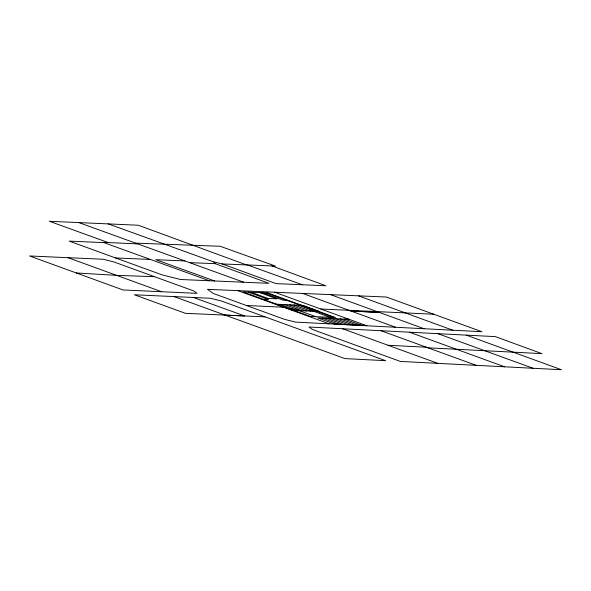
<?xml version="1.0" encoding="UTF-8"?>
<svg xmlns="http://www.w3.org/2000/svg" width="591" height="591" viewBox="0 0 591 591"><rect width="100%" height="100%" fill="white"/><g stroke="black" fill="none" stroke-linecap="round" stroke-linejoin="round"><path stroke-width="0.89" d="M154.458 276.677L116.915 275.384L76.269 272.961M135.627 243.137L220.192 246.277L275.45 266.083L222.26 263.948L213.713 261.916L108.197 223.893M189.548 262.633L215.168 263.66L268.905 283.311L180.447 279.499L162.17 274.889L69.236 241.113L103.876 242.62M433.75 314.235L320.773 309.004M115.518 257.935L150.402 259.449M184.857 260.941L155.773 259.685L214.681 280.984M271.904 265.935L325.863 285.763L276.071 283.621L222.26 263.948M263.231 299.275L268.558 299.504L248.383 292.176M286.605 300.287L282.89 300.125L262.722 292.796M290.284 309.108L295.611 309.344L315.779 316.673M313.658 310.12L309.943 309.957L330.11 317.293M349.045 319.288L317.685 317.928L334.595 324.075L365.955 325.434M137.673 243.876L103.07 242.332L209.303 280.747M174.086 296.593L210.536 298.263L221.551 301.055L385.642 360.68L344.885 358.582L174.086 296.593L134.342 294.769L185.426 313.326L265.1 316.872M225.075 315.092L244.711 315.963L193.42 297.472M161.602 291.718L122.987 289.945L29.55 255.969L103.189 259.257L114.166 262.035L193.656 290.912L197.002 293.35L161.602 291.718L68.017 257.691M246.373 305.488L283.54 307.239M349.089 310.356L352.982 310.548L354.696 311.176L379.452 312.454L350.773 310.969L354.696 311.176M395.549 327.259L295.456 322.102L284.434 319.317L213.137 293.409L207.507 289.331L386.44 297.044L481.872 331.714L395.549 327.259L302.562 293.424M387.984 345.255L426.407 347.235M428.017 347.818L541.903 353.632L495.398 336.634L309.027 327.022L312.336 329.453L400.343 361.426L561.45 369.73L466.292 335.134M452.809 330.221L358.478 295.832M247.466 264.953L302.289 284.744M78.817 222.585L243.728 282.225M108.205 242.561L49.341 221.27L138.324 225.245L246.513 264.923M437.887 333.671L533.045 368.267M409.489 332.208L504.64 366.804M381.04 330.738L476.198 365.334M274.601 292.22L366.945 325.796M344.568 319.088L361.47 325.235M340.084 318.896L356.994 325.043M266.438 292.951L333.826 317.456M298.411 305.185L315.321 311.331M335.607 318.704L352.517 324.851M260.07 292.678L276.972 298.824L268.019 298.44L251.109 292.294M293.934 304.986L310.836 311.132M331.13 318.512L348.033 324.658M289.45 304.793L306.36 310.94M326.646 318.32L343.556 324.466M284.973 304.601L301.875 310.748M322.169 318.121L339.071 324.267M280.489 304.409L297.399 310.556M237.877 290.639L329.239 323.846M342.617 328.759L437.776 363.354M330.524 294.628L424.175 328.744M213.713 261.916L215.168 263.66M268.041 293.025L243.064 291.947L310.452 316.444L335.437 317.522L268.041 293.025M302.887 305.377L276.012 304.217L292.922 310.364L319.797 311.523L302.887 305.377"/></g></svg>
